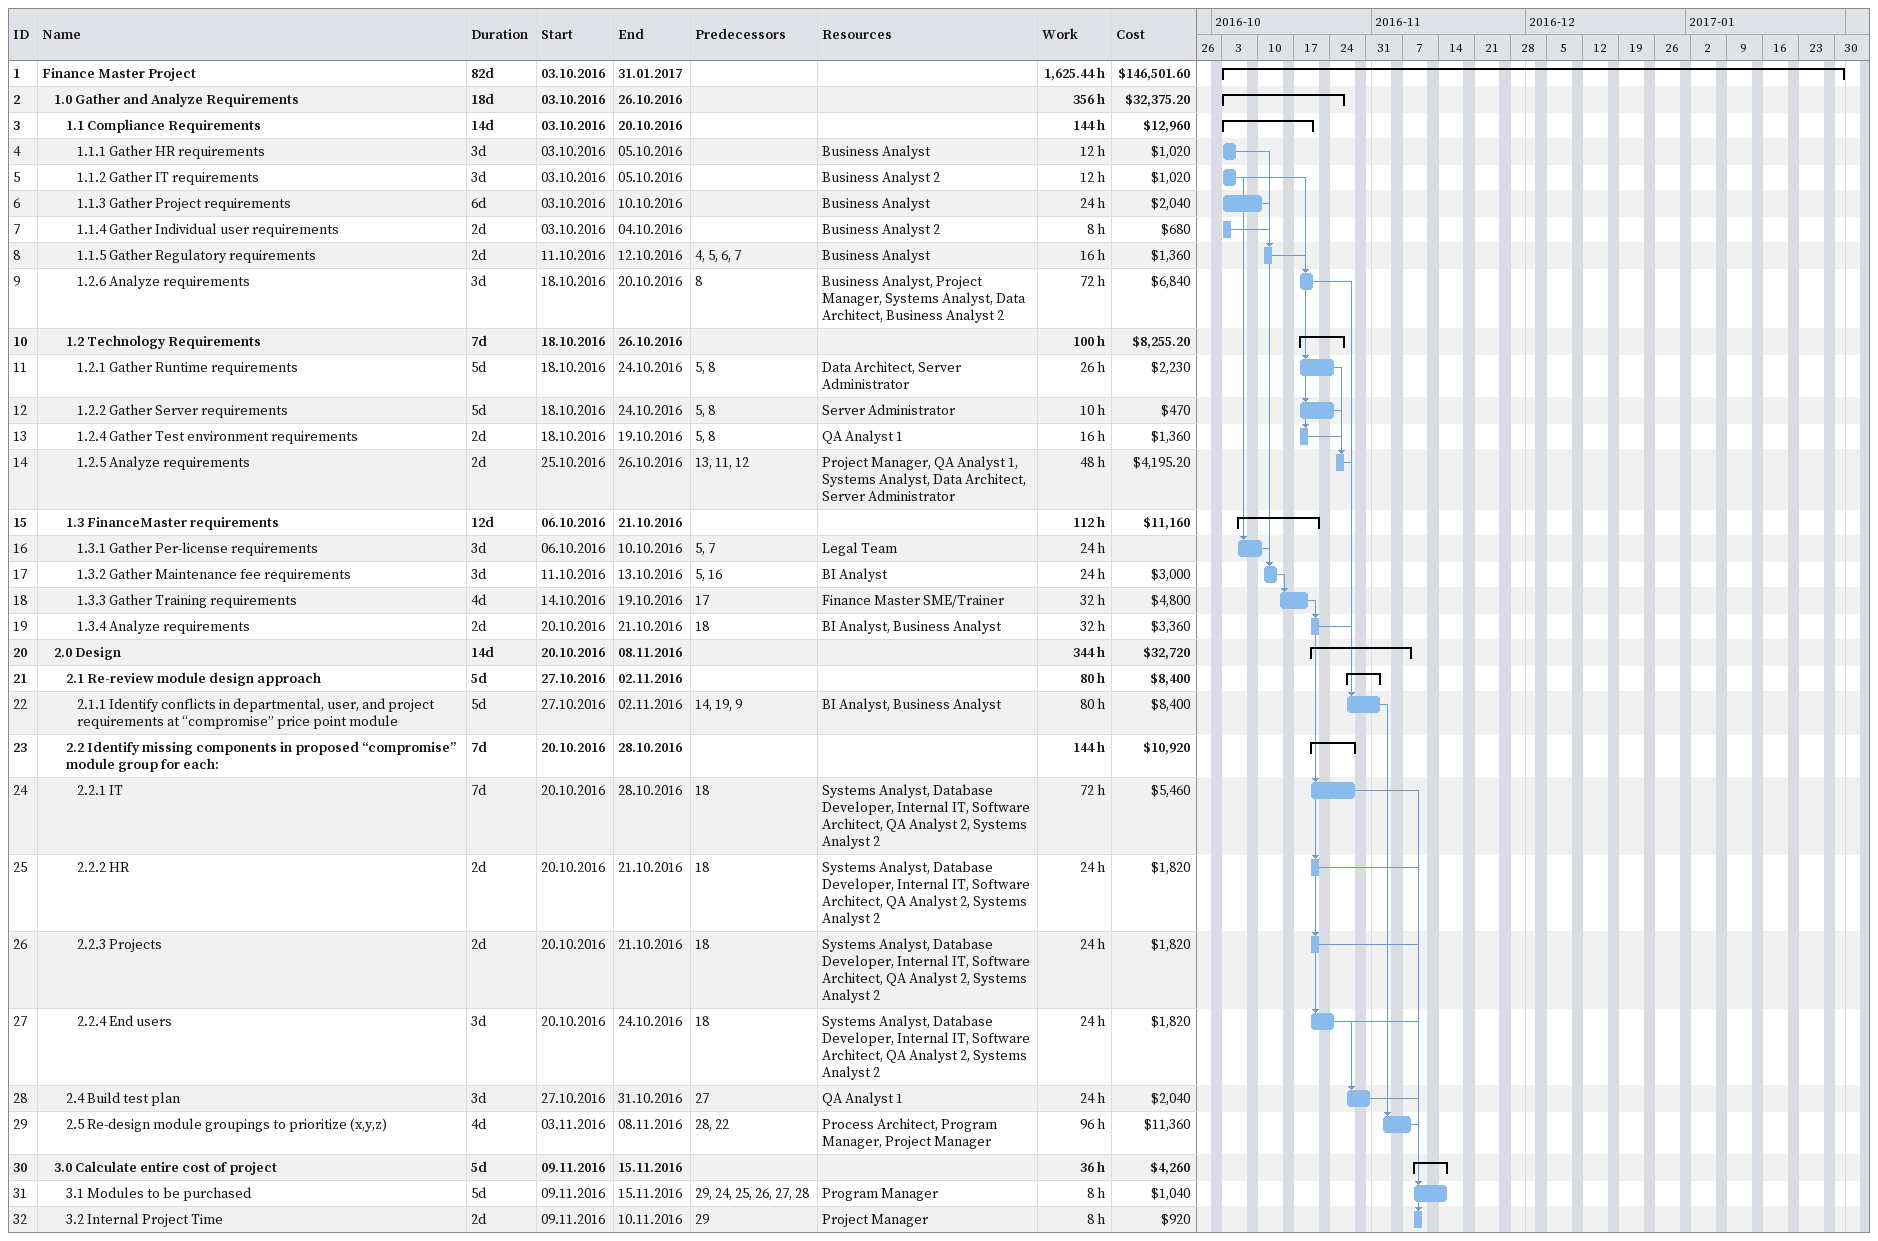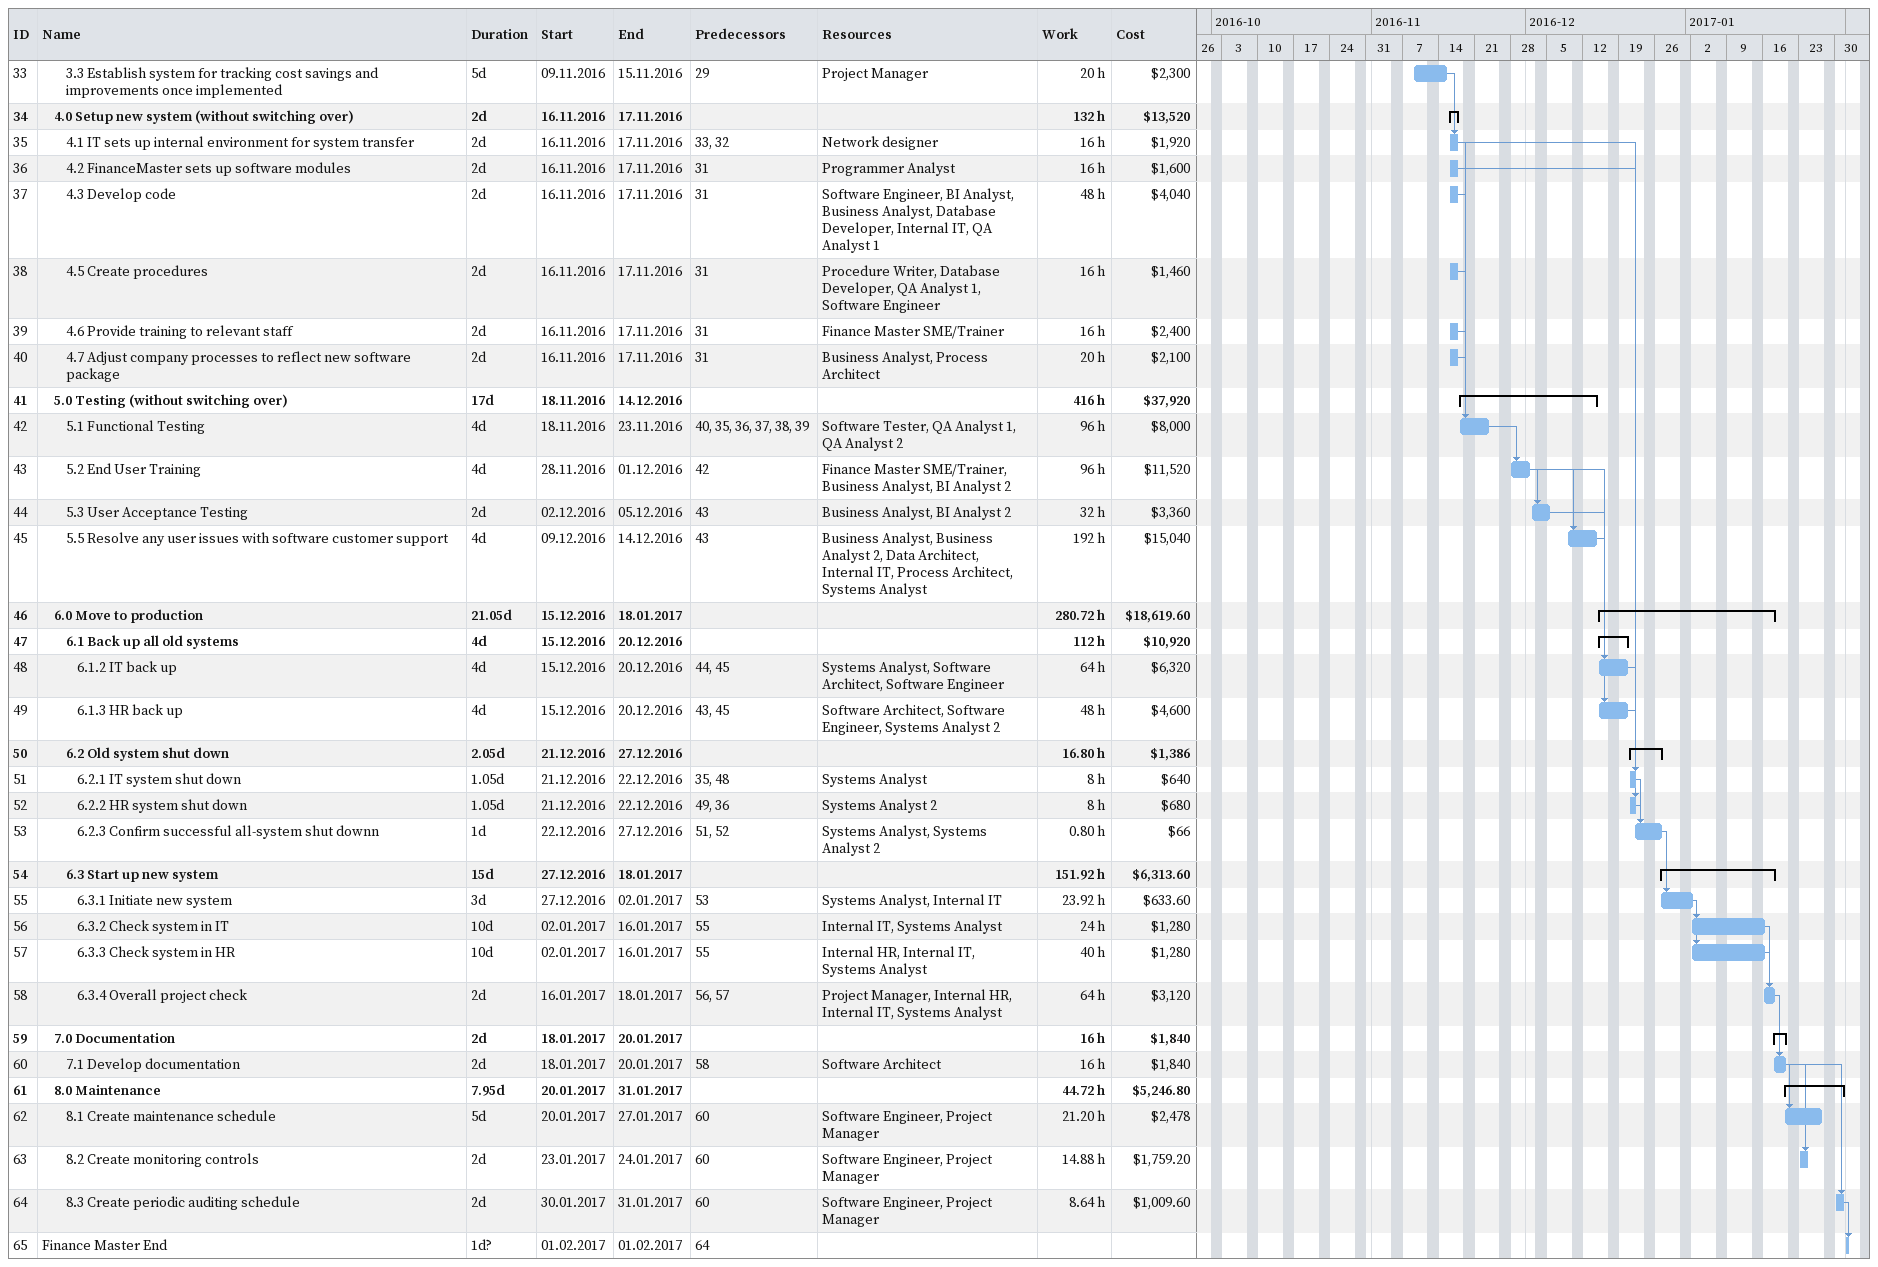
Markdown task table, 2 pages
| ID | Level | Task | Duration | Start | Finish | Predecessors | Resources | Work (h) | Cost ($) |
|---|---|---|---|---|---|---|---|---|---|
| 1 | 1 | **Finance Master Project** | 82d | 2016-10-03 | 2017-01-31 |  |  | 1625.44 | 146501.60 |
| 2 | 2 | **1.0 Gather and Analyze Requirements** | 18d | 2016-10-03 | 2016-10-26 |  |  | 356 | 32375.20 |
| 3 | 3 | **1.1 Compliance Requirements** | 14d | 2016-10-03 | 2016-10-20 |  |  | 144 | 12960 |
| 4 | 4 | 1.1.1 Gather HR requirements | 3d | 2016-10-03 | 2016-10-05 |  | Business Analyst | 12 | 1020 |
| 5 | 4 | 1.1.2 Gather IT requirements | 3d | 2016-10-03 | 2016-10-05 |  | Business Analyst 2 | 12 | 1020 |
| 6 | 4 | 1.1.3 Gather Project requirements | 6d | 2016-10-03 | 2016-10-10 |  | Business Analyst | 24 | 2040 |
| 7 | 4 | 1.1.4 Gather Individual user requirements | 2d | 2016-10-03 | 2016-10-04 |  | Business Analyst 2 | 8 | 680 |
| 8 | 4 | 1.1.5 Gather Regulatory requirements | 2d | 2016-10-11 | 2016-10-12 | 4, 5, 6, 7 | Business Analyst | 16 | 1360 |
| 9 | 4 | 1.2.6 Analyze requirements | 3d | 2016-10-18 | 2016-10-20 | 8 | Business Analyst, Project Manager, Systems Analyst, Data Architect, Business Analyst 2 | 72 | 6840 |
| 10 | 3 | **1.2 Technology Requirements** | 7d | 2016-10-18 | 2016-10-26 |  |  | 100 | 8255.20 |
| 11 | 4 | 1.2.1 Gather Runtime requirements | 5d | 2016-10-18 | 2016-10-24 | 5, 8 | Data Architect, Server Administrator | 26 | 2230 |
| 12 | 4 | 1.2.2 Gather Server requirements | 5d | 2016-10-18 | 2016-10-24 | 5, 8 | Server Administrator | 10 | 470 |
| 13 | 4 | 1.2.4 Gather Test environment requirements | 2d | 2016-10-18 | 2016-10-19 | 5, 8 | QA Analyst 1 | 16 | 1360 |
| 14 | 4 | 1.2.5 Analyze requirements | 2d | 2016-10-25 | 2016-10-26 | 13, 11, 12 | Project Manager, QA Analyst 1, Systems Analyst, Data Architect, Server Administrator | 48 | 4195.20 |
| 15 | 3 | **1.3 FinanceMaster requirements** | 12d | 2016-10-06 | 2016-10-21 |  |  | 112 | 11160 |
| 16 | 4 | 1.3.1 Gather Per-license requirements | 3d | 2016-10-06 | 2016-10-10 | 5, 7 | Legal Team | 24 |  |
| 17 | 4 | 1.3.2 Gather Maintenance fee requirements | 3d | 2016-10-11 | 2016-10-13 | 5, 16 | BI Analyst | 24 | 3000 |
| 18 | 4 | 1.3.3 Gather Training requirements | 4d | 2016-10-14 | 2016-10-19 | 17 | Finance Master SME/Trainer | 32 | 4800 |
| 19 | 4 | 1.3.4 Analyze requirements | 2d | 2016-10-20 | 2016-10-21 | 18 | BI Analyst, Business Analyst | 32 | 3360 |
| 20 | 2 | **2.0 Design** | 14d | 2016-10-20 | 2016-11-08 |  |  | 344 | 32720 |
| 21 | 3 | **2.1 Re-review module design approach** | 5d | 2016-10-27 | 2016-11-02 |  |  | 80 | 8400 |
| 22 | 4 | 2.1.1 Identify conflicts in departmental, user, and project requirements at “compromise” price point module | 5d | 2016-10-27 | 2016-11-02 | 14, 19, 9 | BI Analyst, Business Analyst | 80 | 8400 |
| 23 | 3 | **2.2 Identify missing components in proposed “compromise” module group for each:** | 7d | 2016-10-20 | 2016-10-28 |  |  | 144 | 10920 |
| 24 | 4 | 2.2.1 IT | 7d | 2016-10-20 | 2016-10-28 | 18 | Systems Analyst, Database Developer, Internal IT, Software Architect, QA Analyst 2, Systems Analyst 2 | 72 | 5460 |
| 25 | 4 | 2.2.2 HR | 2d | 2016-10-20 | 2016-10-21 | 18 | Systems Analyst, Database Developer, Internal IT, Software Architect, QA Analyst 2, Systems Analyst 2 | 24 | 1820 |
| 26 | 4 | 2.2.3 Projects | 2d | 2016-10-20 | 2016-10-21 | 18 | Systems Analyst, Database Developer, Internal IT, Software Architect, QA Analyst 2, Systems Analyst 2 | 24 | 1820 |
| 27 | 4 | 2.2.4 End users | 3d | 2016-10-20 | 2016-10-24 | 18 | Systems Analyst, Database Developer, Internal IT, Software Architect, QA Analyst 2, Systems Analyst 2 | 24 | 1820 |
| 28 | 3 | 2.4 Build test plan | 3d | 2016-10-27 | 2016-10-31 | 27 | QA Analyst 1 | 24 | 2040 |
| 29 | 3 | 2.5 Re-design module groupings to prioritize (x,y,z) | 4d | 2016-11-03 | 2016-11-08 | 28, 22 | Process Architect, Program Manager, Project Manager | 96 | 11360 |
| 30 | 2 | **3.0 Calculate entire cost of project** | 5d | 2016-11-09 | 2016-11-15 |  |  | 36 | 4260 |
| 31 | 3 | 3.1 Modules to be purchased | 5d | 2016-11-09 | 2016-11-15 | 29, 24, 25, 26, 27, 28 | Program Manager | 8 | 1040 |
| 32 | 3 | 3.2 Internal Project Time | 2d | 2016-11-09 | 2016-11-10 | 29 | Project Manager | 8 | 920 |
| 33 | 3 | 3.3 Establish system for tracking cost savings and improvements once implemented | 5d | 2016-11-09 | 2016-11-15 | 29 | Project Manager | 20 | 2300 |
| 34 | 2 | **4.0 Setup new system (without switching over)** | 2d | 2016-11-16 | 2016-11-17 |  |  | 132 | 13520 |
| 35 | 3 | 4.1 IT sets up internal environment for system transfer | 2d | 2016-11-16 | 2016-11-17 | 33, 32 | Network designer | 16 | 1920 |
| 36 | 3 | 4.2 FinanceMaster sets up software modules | 2d | 2016-11-16 | 2016-11-17 | 31 | Programmer Analyst | 16 | 1600 |
| 37 | 3 | 4.3 Develop code | 2d | 2016-11-16 | 2016-11-17 | 31 | Software Engineer, BI Analyst, Business Analyst, Database Developer, Internal IT, QA Analyst 1 | 48 | 4040 |
| 38 | 3 | 4.5 Create procedures | 2d | 2016-11-16 | 2016-11-17 | 31 | Procedure Writer, Database Developer, QA Analyst 1, Software Engineer | 16 | 1460 |
| 39 | 3 | 4.6 Provide training to relevant staff | 2d | 2016-11-16 | 2016-11-17 | 31 | Finance Master SME/Trainer | 16 | 2400 |
| 40 | 3 | 4.7 Adjust company processes to reflect new software package | 2d | 2016-11-16 | 2016-11-17 | 31 | Business Analyst, Process Architect | 20 | 2100 |
| 41 | 2 | **5.0 Testing (without switching over)** | 17d | 2016-11-18 | 2016-12-14 |  |  | 416 | 37920 |
| 42 | 3 | 5.1 Functional Testing | 4d | 2016-11-18 | 2016-11-23 | 40, 35, 36, 37, 38, 39 | Software Tester, QA Analyst 1, QA Analyst 2 | 96 | 8000 |
| 43 | 3 | 5.2 End User Training | 4d | 2016-11-28 | 2016-12-01 | 42 | Finance Master SME/Trainer, Business Analyst, BI Analyst 2 | 96 | 11520 |
| 44 | 3 | 5.3 User Acceptance Testing | 2d | 2016-12-02 | 2016-12-05 | 43 | Business Analyst, BI Analyst 2 | 32 | 3360 |
| 45 | 3 | 5.5 Resolve any user issues with software customer support | 4d | 2016-12-09 | 2016-12-14 | 43 | Business Analyst, Business Analyst 2, Data Architect, Internal IT, Process Architect, Systems Analyst | 192 | 15040 |
| 46 | 2 | **6.0 Move to production** | 21.05d | 2016-12-15 | 2017-01-18 |  |  | 280.72 | 18619.60 |
| 47 | 3 | **6.1 Back up all old systems** | 4d | 2016-12-15 | 2016-12-20 |  |  | 112 | 10920 |
| 48 | 4 | 6.1.2 IT back up | 4d | 2016-12-15 | 2016-12-20 | 44, 45 | Systems Analyst, Software Architect, Software Engineer | 64 | 6320 |
| 49 | 4 | 6.1.3 HR back up | 4d | 2016-12-15 | 2016-12-20 | 43, 45 | Software Architect, Software Engineer, Systems Analyst 2 | 48 | 4600 |
| 50 | 3 | **6.2 Old system shut down** | 2.05d | 2016-12-21 | 2016-12-27 |  |  | 16.80 | 1386 |
| 51 | 4 | 6.2.1 IT system shut down | 1.05d | 2016-12-21 | 2016-12-22 | 35, 48 | Systems Analyst | 8 | 640 |
| 52 | 4 | 6.2.2 HR system shut down | 1.05d | 2016-12-21 | 2016-12-22 | 49, 36 | Systems Analyst 2 | 8 | 680 |
| 53 | 4 | 6.2.3 Confirm successful all-system shut downn | 1d | 2016-12-22 | 2016-12-27 | 51, 52 | Systems Analyst, Systems Analyst 2 | 0.80 | 66 |
| 54 | 3 | **6.3 Start up new system** | 15d | 2016-12-27 | 2017-01-18 |  |  | 151.92 | 6313.60 |
| 55 | 4 | 6.3.1 Initiate new system | 3d | 2016-12-27 | 2017-01-02 | 53 | Systems Analyst, Internal IT | 23.92 | 633.60 |
| 56 | 4 | 6.3.2 Check system in IT | 10d | 2017-01-02 | 2017-01-16 | 55 | Internal IT, Systems Analyst | 24 | 1280 |
| 57 | 4 | 6.3.3 Check system in HR | 10d | 2017-01-02 | 2017-01-16 | 55 | Internal HR, Internal IT, Systems Analyst | 40 | 1280 |
| 58 | 4 | 6.3.4 Overall project check | 2d | 2017-01-16 | 2017-01-18 | 56, 57 | Project Manager, Internal HR, Internal IT, Systems Analyst | 64 | 3120 |
| 59 | 2 | **7.0 Documentation** | 2d | 2017-01-18 | 2017-01-20 |  |  | 16 | 1840 |
| 60 | 3 | 7.1 Develop documentation | 2d | 2017-01-18 | 2017-01-20 | 58 | Software Architect | 16 | 1840 |
| 61 | 2 | **8.0 Maintenance** | 7.95d | 2017-01-20 | 2017-01-31 |  |  | 44.72 | 5246.80 |
| 62 | 3 | 8.1 Create maintenance schedule | 5d | 2017-01-20 | 2017-01-27 | 60 | Software Engineer, Project Manager | 21.20 | 2478 |
| 63 | 3 | 8.2 Create monitoring controls | 2d | 2017-01-23 | 2017-01-24 | 60 | Software Engineer, Project Manager | 14.88 | 1759.20 |
| 64 | 3 | 8.3 Create periodic auditing schedule | 2d | 2017-01-30 | 2017-01-31 | 60 | Software Engineer, Project Manager | 8.64 | 1009.60 |
| 65 | 1 | Finance Master End | 1d? | 2017-02-01 | 2017-02-01 | 64 |  |  |  |
